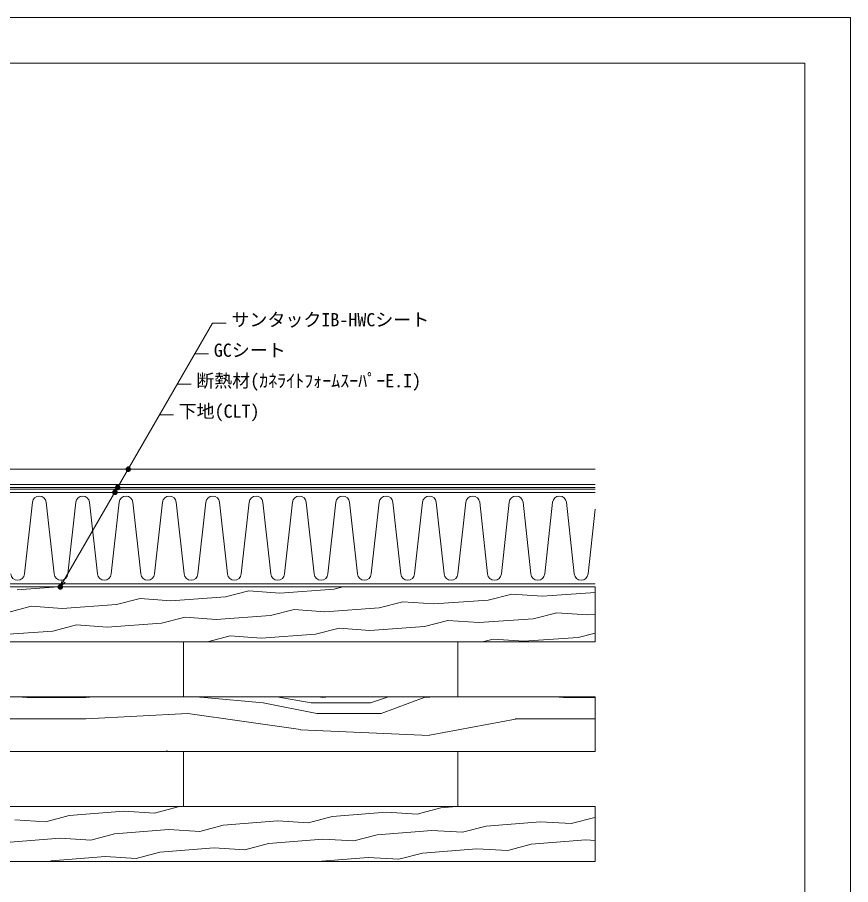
# Model space of a CAD drawing. Units: millimetres, scale not verified. Extents: x -840 to 840, y -594 to 594.
# Drawn here: x 111 to 840, y -164 to 594 of the extents above; entities that cross this region are included whole.
import ezdxf
from ezdxf.enums import TextEntityAlignment as Align

# ---------------------------------------------------------------- set-up
doc = ezdxf.new("R2010")
doc.units = ezdxf.units.MM
doc.header["$LTSCALE"] = 2
for name, color, linetype, lineweight in [('0-0_輪郭線', 2, 'Continuous', 9), ('0-1_図面枠', 7, 'Continuous', 9), ('0-2_文字', 5, 'Continuous', 9), ('0-4_0', 7, 'Continuous', 9), ('0-6_野地板', 2, 'Continuous', 9), ('0-8_実線', 7, 'Continuous', 9), ('0-A_IBｼｰﾄ', 7, 'Continuous', 9), ('0-B_断熱材', 4, 'Continuous', 9), ('1-0_寸法線', 7, 'Continuous', 9)]:
    doc.layers.add(name, color=color, linetype=linetype, lineweight=lineweight)
doc.styles.add('ＭＳ ゴシック', font='')
doc.styles.get('ＭＳ ゴシック').set_extended_font_data('MS Gothic')

msp = doc.modelspace()

# ---------------------------------------------------------------- linework, layer by layer
at = {"layer": '0-0_輪郭線'}
msp.add_lwpolyline([(800, 554), (-800, 554), (-800, -554), (800, -554)], close=True, dxfattribs=at)
at = {"layer": '0-1_図面枠'}
msp.add_lwpolyline([(840, -594), (840, 594), (-840, 594), (-840, -594)], close=True, dxfattribs=at)
at = {"layer": '0-4_0'}
for p, q in [((210.249, 198.817), (206.423, 198.817)), ((210.243, 199.133), (206.429, 199.133)), ((210.183, 198.417), (206.489, 198.417)), ((210.156, 199.533), (206.516, 199.533)), ((210.023, 198.017), (206.649, 198.017)), ((209.971, 199.933), (206.701, 199.933)), ((209.734, 197.617), (206.938, 197.617)), ((209.644, 200.333), (207.028, 200.333)), ((209.192, 197.217), (207.48, 197.217)), ((208.995, 200.733), (207.677, 200.733)), ((201.011, 182.817), (197.186, 182.817)), ((201.006, 183.133), (197.191, 183.133)), ((200.946, 182.417), (197.251, 182.417)), ((200.918, 183.533), (197.279, 183.533)), ((200.785, 182.017), (197.412, 182.017)), ((200.733, 183.933), (197.464, 183.933)), ((200.407, 184.333), (197.79, 184.333)), ((199.758, 184.733), (198.439, 184.733)), ((198.548, 178.55), (194.723, 178.55)), ((198.543, 178.867), (194.728, 178.867)), ((198.482, 178.15), (194.788, 178.15)), ((198.455, 179.267), (194.815, 179.267)), ((198.322, 177.75), (194.949, 177.75)), ((198.27, 179.667), (195, 179.667)), ((198.033, 177.35), (195.238, 177.35)), ((197.944, 180.067), (195.327, 180.067)), ((197.491, 176.95), (195.779, 176.95)), ((197.294, 180.467), (195.976, 180.467)), ((200.496, 181.617), (197.701, 181.617)), ((199.954, 181.217), (198.243, 181.217)), ((150.821, 95.884), (146.995, 95.884)), ((150.816, 96.2), (147.001, 96.2)), ((150.755, 95.484), (147.061, 95.484)), ((150.728, 96.6), (147.088, 96.6)), ((150.595, 95.084), (147.221, 95.084)), ((150.543, 97), (147.273, 97)), ((150.306, 94.684), (147.511, 94.684)), ((150.217, 97.4), (147.6, 97.4)), ((149.764, 94.284), (148.052, 94.284)), ((149.567, 97.8), (148.249, 97.8))]:
    msp.add_line(p, q, dxfattribs=at)
for points in [[(210.256, 198.933), (210.241, 199.174), (210.196, 199.411), (210.121, 199.64), (210.019, 199.858), (209.889, 200.062), (209.736, 200.248), (209.56, 200.413), (209.365, 200.554), (209.154, 200.671), (208.929, 200.759), (208.696, 200.819), (208.457, 200.85), (208.215, 200.85), (207.976, 200.819), (207.743, 200.759), (207.519, 200.671), (207.307, 200.554), (207.112, 200.413), (206.936, 200.248), (206.783, 200.062), (206.654, 199.858), (206.551, 199.64), (206.476, 199.411), (206.431, 199.174), (206.416, 198.933), (208.336, 198.933)], [(206.416, 198.933), (206.431, 198.693), (206.476, 198.456), (206.551, 198.227), (206.654, 198.008), (206.783, 197.805), (206.936, 197.619), (207.112, 197.454), (207.307, 197.312), (207.519, 197.196), (207.743, 197.107), (207.976, 197.047), (208.215, 197.017), (208.457, 197.017), (208.696, 197.047), (208.929, 197.107), (209.154, 197.196), (209.365, 197.312), (209.56, 197.454), (209.736, 197.619), (209.889, 197.805), (210.019, 198.008), (210.121, 198.227), (210.196, 198.456), (210.241, 198.693), (210.256, 198.933), (208.336, 198.933)], [(201.019, 182.933), (201.003, 183.174), (200.958, 183.411), (200.884, 183.64), (200.781, 183.858), (200.652, 184.062), (200.498, 184.248), (200.322, 184.413), (200.127, 184.554), (199.916, 184.671), (199.692, 184.759), (199.458, 184.819), (199.219, 184.85), (198.978, 184.85), (198.739, 184.819), (198.505, 184.759), (198.281, 184.671), (198.07, 184.554), (197.875, 184.413), (197.699, 184.248), (197.545, 184.062), (197.416, 183.858), (197.313, 183.64), (197.239, 183.411), (197.194, 183.174), (197.179, 182.933), (199.099, 182.933)], [(197.179, 182.933), (197.194, 182.693), (197.239, 182.456), (197.313, 182.227), (197.416, 182.008), (197.545, 181.805), (197.699, 181.619), (197.875, 181.454), (198.07, 181.312), (198.281, 181.196), (198.505, 181.107), (198.739, 181.047), (198.978, 181.017), (199.219, 181.017), (199.458, 181.047), (199.692, 181.107), (199.916, 181.196), (200.127, 181.312), (200.322, 181.454), (200.498, 181.619), (200.652, 181.805), (200.781, 182.008), (200.884, 182.227), (200.958, 182.456), (201.003, 182.693), (201.019, 182.933), (199.099, 182.933)], [(198.555, 178.667), (198.54, 178.907), (198.495, 179.144), (198.42, 179.373), (198.318, 179.592), (198.189, 179.795), (198.035, 179.981), (197.859, 180.146), (197.664, 180.288), (197.453, 180.404), (197.229, 180.493), (196.995, 180.553), (196.756, 180.583), (196.515, 180.583), (196.275, 180.553), (196.042, 180.493), (195.818, 180.404), (195.606, 180.288), (195.411, 180.146), (195.236, 179.981), (195.082, 179.795), (194.953, 179.592), (194.85, 179.373), (194.776, 179.144), (194.73, 178.907), (194.715, 178.667), (196.635, 178.667)], [(194.715, 178.667), (194.73, 178.426), (194.776, 178.189), (194.85, 177.96), (194.953, 177.742), (195.082, 177.538), (195.236, 177.352), (195.411, 177.187), (195.606, 177.046), (195.818, 176.929), (196.042, 176.841), (196.275, 176.781), (196.515, 176.75), (196.756, 176.75), (196.995, 176.781), (197.229, 176.841), (197.453, 176.929), (197.664, 177.046), (197.859, 177.187), (198.035, 177.352), (198.189, 177.538), (198.318, 177.742), (198.42, 177.96), (198.495, 178.189), (198.54, 178.426), (198.555, 178.667), (196.635, 178.667)], [(150.828, 96), (150.813, 96.241), (150.768, 96.477), (150.693, 96.707), (150.591, 96.925), (150.461, 97.129), (150.308, 97.314), (150.132, 97.479), (149.937, 97.621), (149.726, 97.737), (149.501, 97.826), (149.268, 97.886), (149.029, 97.916), (148.788, 97.916), (148.548, 97.886), (148.315, 97.826), (148.091, 97.737), (147.879, 97.621), (147.684, 97.479), (147.509, 97.314), (147.355, 97.129), (147.226, 96.925), (147.123, 96.707), (147.048, 96.477), (147.003, 96.241), (146.988, 96), (148.908, 96)], [(146.988, 96), (147.003, 95.759), (147.048, 95.523), (147.123, 95.293), (147.226, 95.075), (147.355, 94.871), (147.509, 94.686), (147.684, 94.521), (147.879, 94.379), (148.091, 94.263), (148.315, 94.174), (148.548, 94.114), (148.788, 94.084), (149.029, 94.084), (149.268, 94.114), (149.501, 94.174), (149.726, 94.263), (149.937, 94.379), (150.132, 94.521), (150.308, 94.686), (150.461, 94.871), (150.591, 95.075), (150.693, 95.293), (150.768, 95.523), (150.813, 95.759), (150.828, 96), (148.908, 96)]]:
    msp.add_lwpolyline(points, close=True, dxfattribs=at)
at = {"layer": '0-6_野地板'}
for p, q in [((-223.365, 96), (616.635, 96)), ((111.051, 93.448), (146.957, 96)), ((293.219, 87.265), (313.885, 92.56)), ((313.885, 92.56), (340.801, 90.647)), ((340.801, 90.647), (388.384, 94.028)), ((388.384, 94.028), (396.08, 96)), ((570.551, 87.845), (616.635, 91.121)), ((198.053, 80.502), (218.719, 85.797)), ((218.719, 85.797), (245.636, 83.884)), ((245.636, 83.884), (293.219, 87.265)), ((475.386, 81.082), (522.969, 84.464)), ((522.969, 84.464), (543.635, 89.758)), ((543.635, 89.758), (570.551, 87.845)), ((102.888, 73.739), (123.553, 79.033)), ((123.553, 79.033), (150.47, 77.12)), ((150.47, 77.12), (198.053, 80.502)), ((332.638, 70.937), (353.303, 76.232)), ((353.303, 76.232), (380.22, 74.319)), ((380.22, 74.319), (427.803, 77.701)), ((427.803, 77.701), (448.469, 82.995)), ((448.469, 82.995), (475.386, 81.082)), ((237.472, 64.174), (258.138, 69.469)), ((258.138, 69.469), (285.055, 67.556)), ((285.055, 67.556), (332.638, 70.937)), ((562.387, 68.136), (583.053, 73.431)), ((583.053, 73.431), (609.97, 71.518)), ((609.97, 71.518), (616.635, 71.991)), ((142.306, 57.411), (162.972, 62.706)), ((162.972, 62.706), (189.889, 60.793)), ((189.889, 60.793), (237.472, 64.174)), ((419.639, 57.991), (467.222, 61.373)), ((467.222, 61.373), (487.888, 66.667)), ((487.888, 66.667), (514.805, 64.754)), ((514.805, 64.754), (562.387, 68.136)), ((94.724, 54.029), (142.306, 57.411)), ((277.49, 48), (297.557, 53.141)), ((297.557, 53.141), (324.474, 51.228)), ((324.474, 51.228), (372.056, 54.61)), ((372.056, 54.61), (392.722, 59.904)), ((392.722, 59.904), (419.639, 57.991)), ((601.806, 51.808), (616.635, 55.607)), ((-223.365, 48), (616.635, 48)), ((256.635, 48), (256.635, 0)), ((496.635, 48), (496.635, 0)), ((518.175, 48), (527.307, 50.339)), ((527.307, 50.339), (554.224, 48.427)), ((554.224, 48.427), (601.806, 51.808)), ((-223.365, 0), (616.635, 0)), ((111.603, 0), (119.732, -0.739)), ((171.265, -0.653), (178.453, 0)), ((266.487, 0), (274.612, -0.739)), ((338.362, 0), (368.243, -5.433)), ((377.912, -0.669), (374.566, 0)), ((384.652, 0), (377.914, -0.674)), ((420.044, -5.283), (435.893, 0)), ((466.961, -0.664), (476.916, 0)), ((580.94, 0), (589.066, -0.739)), ((119.675, -0.64), (171.302, -0.64)), ((274.612, -0.739), (326.239, -5.432)), ((326.286, -5.363), (373.219, -14.749)), ((368.422, -5.333), (420.049, -5.333)), ((429.42, -14.679), (466.967, -0.599)), ((589.009, -0.64), (616.635, -0.64)), ((171.352, -19.473), (260.526, -14.78)), ((260.395, -14.644), (358.955, -28.724)), ((373.115, -14.72), (429.435, -14.72)), ((77.435, -19.413), (171.302, -19.413)), ((471.742, -33.594), (546.835, -19.514)), ((546.769, -19.413), (616.635, -19.413)), ((359.071, -29.073), (471.711, -33.767)), ((-223.365, -48), (616.635, -48)), ((235.636, -48), (241.681, -47.597)), ((241.57, -47.358), (244.396, -48)), ((256.635, -48), (256.635, -96)), ((496.635, -48), (496.635, -96)), ((-223.365, -96), (616.635, -96)), ((251.855, -96.307), (231.236, -101.781)), ((255.696, -96), (251.855, -96.307)), ((481.621, -97.103), (461.002, -102.578)), ((495.436, -96), (481.621, -97.103)), ((156.752, -103.9), (136.133, -109.375)), ((204.304, -100.103), (156.752, -103.9)), ((231.236, -101.781), (204.304, -100.103)), ((386.518, -104.696), (365.899, -110.171)), ((434.069, -100.9), (386.518, -104.696)), ((461.002, -102.578), (434.069, -100.9)), ((616.284, -105.493), (595.665, -110.968)), ((616.635, -105.465), (616.284, -105.493)), ((136.133, -109.375), (109.201, -107.697)), ((291.415, -112.29), (270.796, -117.765)), ((338.966, -108.493), (291.415, -112.29)), ((365.899, -110.171), (338.966, -108.493)), ((521.181, -113.086), (500.562, -118.561)), ((568.732, -109.29), (521.181, -113.086)), ((595.665, -110.968), (568.732, -109.29)), ((196.312, -119.883), (175.693, -125.358)), ((243.864, -116.087), (196.312, -119.883)), ((270.796, -117.765), (243.864, -116.087)), ((426.078, -120.68), (405.459, -126.154)), ((473.629, -116.883), (426.078, -120.68)), ((500.562, -118.561), (473.629, -116.883)), ((148.761, -123.68), (101.209, -127.477)), ((175.693, -125.358), (148.761, -123.68)), ((330.975, -128.273), (310.356, -133.748)), ((378.526, -124.476), (330.975, -128.273)), ((405.459, -126.154), (378.526, -124.476)), ((608.292, -125.273), (560.74, -129.069)), ((616.635, -125.793), (608.292, -125.273)), ((235.872, -135.867), (215.253, -141.341)), ((283.423, -132.07), (235.872, -135.867)), ((310.356, -133.748), (283.423, -132.07)), ((513.189, -132.866), (465.638, -136.663)), ((540.122, -134.544), (513.189, -132.866)), ((560.74, -129.069), (540.122, -134.544)), ((-223.365, -144), (616.635, -144)), ((140.769, -143.46), (138.735, -144)), ((188.32, -139.663), (140.769, -143.46)), ((215.253, -141.341), (188.32, -139.663)), ((418.086, -140.46), (373.745, -144)), ((445.019, -142.138), (418.086, -140.46)), ((465.638, -136.663), (445.019, -142.138)), ((616.635, -143.748), (613.485, -144))]:
    msp.add_line(p, q, dxfattribs=at)
for points in [[(-223.365, 96), (-223.365, 48), (616.635, 48), (616.635, 96)], [(16.635, 0), (-223.365, 0), (-223.365, -48), (616.635, -48), (616.635, 0)], [(16.635, -96), (-223.365, -96), (-223.365, -144), (616.635, -144), (616.635, -96)]]:
    msp.add_lwpolyline(points, close=True, dxfattribs=at)
at = {"layer": '0-8_実線'}
for points in [[(-147.587, 205.6), (-92.654, 205.6), (-92.654, 191.378), (-64.431, 191.378), (-64.431, 182.933), (616.635, 182.933)], [(-147.587, 204), (-94.254, 204), (-94.254, 189.778), (-66.031, 189.778), (-66.031, 181.333), (616.635, 181.333)]]:
    msp.add_lwpolyline(points, dxfattribs=at)
at = {"layer": '0-A_IBｼｰﾄ'}
for points in [[(-237.342, 232.711), (-75.102, 232.711), (-16.597, 198.933), (616.635, 198.933)], [(-237.342, 219.378), (-78.675, 219.378), (-20.17, 185.6), (616.635, 185.6)]]:
    msp.add_lwpolyline(points, dxfattribs=at)
at = {"layer": '0-B_断熱材', "color": 7}
for p, q in [((616.635, 178.667), (-223.365, 178.667)), ((-223.365, 98.667), (616.635, 98.667))]:
    msp.add_line(p, q, dxfattribs=at)
at = {"layer": '0-B_断熱材'}
for p, q in [((124.523, 169.958), (117.588, 107.375)), ((136.541, 169.958), (143.476, 107.375)), ((162.429, 169.958), (155.494, 107.375)), ((174.447, 169.958), (181.382, 107.375)), ((200.335, 169.958), (193.4, 107.375)), ((212.353, 169.958), (219.288, 107.375)), ((238.241, 169.958), (231.306, 107.375)), ((250.259, 169.958), (257.194, 107.375)), ((276.147, 169.958), (269.212, 107.375)), ((288.165, 169.958), (295.1, 107.375)), ((314.053, 169.958), (307.118, 107.375)), ((326.071, 169.958), (333.006, 107.375)), ((351.959, 169.958), (345.024, 107.375)), ((363.977, 169.958), (370.912, 107.375)), ((389.865, 169.958), (382.93, 107.375)), ((401.883, 169.958), (408.818, 107.375)), ((427.771, 169.958), (420.836, 107.375)), ((439.789, 169.958), (446.724, 107.375)), ((465.677, 169.958), (458.742, 107.375)), ((477.695, 169.958), (484.63, 107.375)), ((503.582, 169.958), (496.648, 107.375)), ((515.601, 169.958), (522.535, 107.375)), ((541.488, 169.958), (534.554, 107.375)), ((553.507, 169.958), (560.441, 107.375)), ((579.394, 169.958), (572.46, 107.375)), ((591.413, 169.958), (598.347, 107.375)), ((616.635, 163.955), (610.366, 107.375))]:
    msp.add_line(p, q, dxfattribs=at)
for centre, start, end in [((130.532, 169.395), 5.35135, 174.64865), ((168.438, 169.395), 5.35135, 174.64865), ((206.344, 169.395), 5.35135, 174.64865), ((244.25, 169.395), 5.35135, 174.64865), ((282.156, 169.395), 5.35135, 174.64865), ((320.062, 169.395), 5.35135, 174.64865), ((357.968, 169.395), 5.35135, 174.64865), ((395.874, 169.395), 5.35135, 174.64865), ((433.78, 169.395), 5.35135, 174.64865), ((471.686, 169.395), 5.35135, 174.64865), ((509.592, 169.395), 5.35135, 174.64865), ((547.498, 169.395), 5.35135, 174.64865), ((585.404, 169.395), 5.35135, 174.64865), ((111.579, 107.938), 185.35135, 354.64865), ((149.485, 107.938), 185.35135, 354.64865), ((187.391, 107.938), 185.35135, 354.64865), ((225.297, 107.938), 185.35135, 354.64865), ((263.203, 107.938), 185.35135, 354.64865), ((301.109, 107.938), 185.35135, 354.64865), ((339.015, 107.938), 185.35135, 354.64865), ((376.921, 107.938), 185.35135, 354.64865), ((414.827, 107.938), 185.35135, 354.64865), ((452.733, 107.938), 185.35135, 354.64865), ((490.639, 107.938), 185.35135, 354.64865), ((528.545, 107.938), 185.35135, 354.64865), ((566.451, 107.938), 185.35135, 354.64865), ((604.357, 107.938), 185.35135, 354.64865)]:
    msp.add_arc(centre, 6.035, start, end, dxfattribs=at)
at = {"layer": '1-0_寸法線'}
for p, q in [((266.573, 299.805), (278.573, 299.805)), ((251.177, 273.136), (263.177, 273.136)), ((235.78, 246.468), (247.78, 246.468))]:
    msp.add_line(p, q, dxfattribs=at)
for points in [[(148.908, 96), (281.97, 326.473), (293.97, 326.473)], [(153.151, 100.243), (148.908, 96), (150.461, 101.796)]]:
    msp.add_lwpolyline(points, dxfattribs=at)

# ---------------------------------------------------------------- texts
at = {"layer": '0-2_文字', "color": 7, "style": 'ＭＳ ゴシック'}
for s, p in [('サンタックIB-HWCシート', (298.511, 320.414)), ('GCシート', (283.114, 293.746)), ('断熱材(ｶﾈﾗｲﾄﾌｫｰﾑｽｰﾊﾟｰE.I)', (267.717, 267.077)), ('下地(CLT)', (252.32, 240.409))]:
    msp.add_text(s, height=11.54, dxfattribs=at).set_placement(p, align=Align.BOTTOM_LEFT)

doc.saveas('drawing.dxf')
